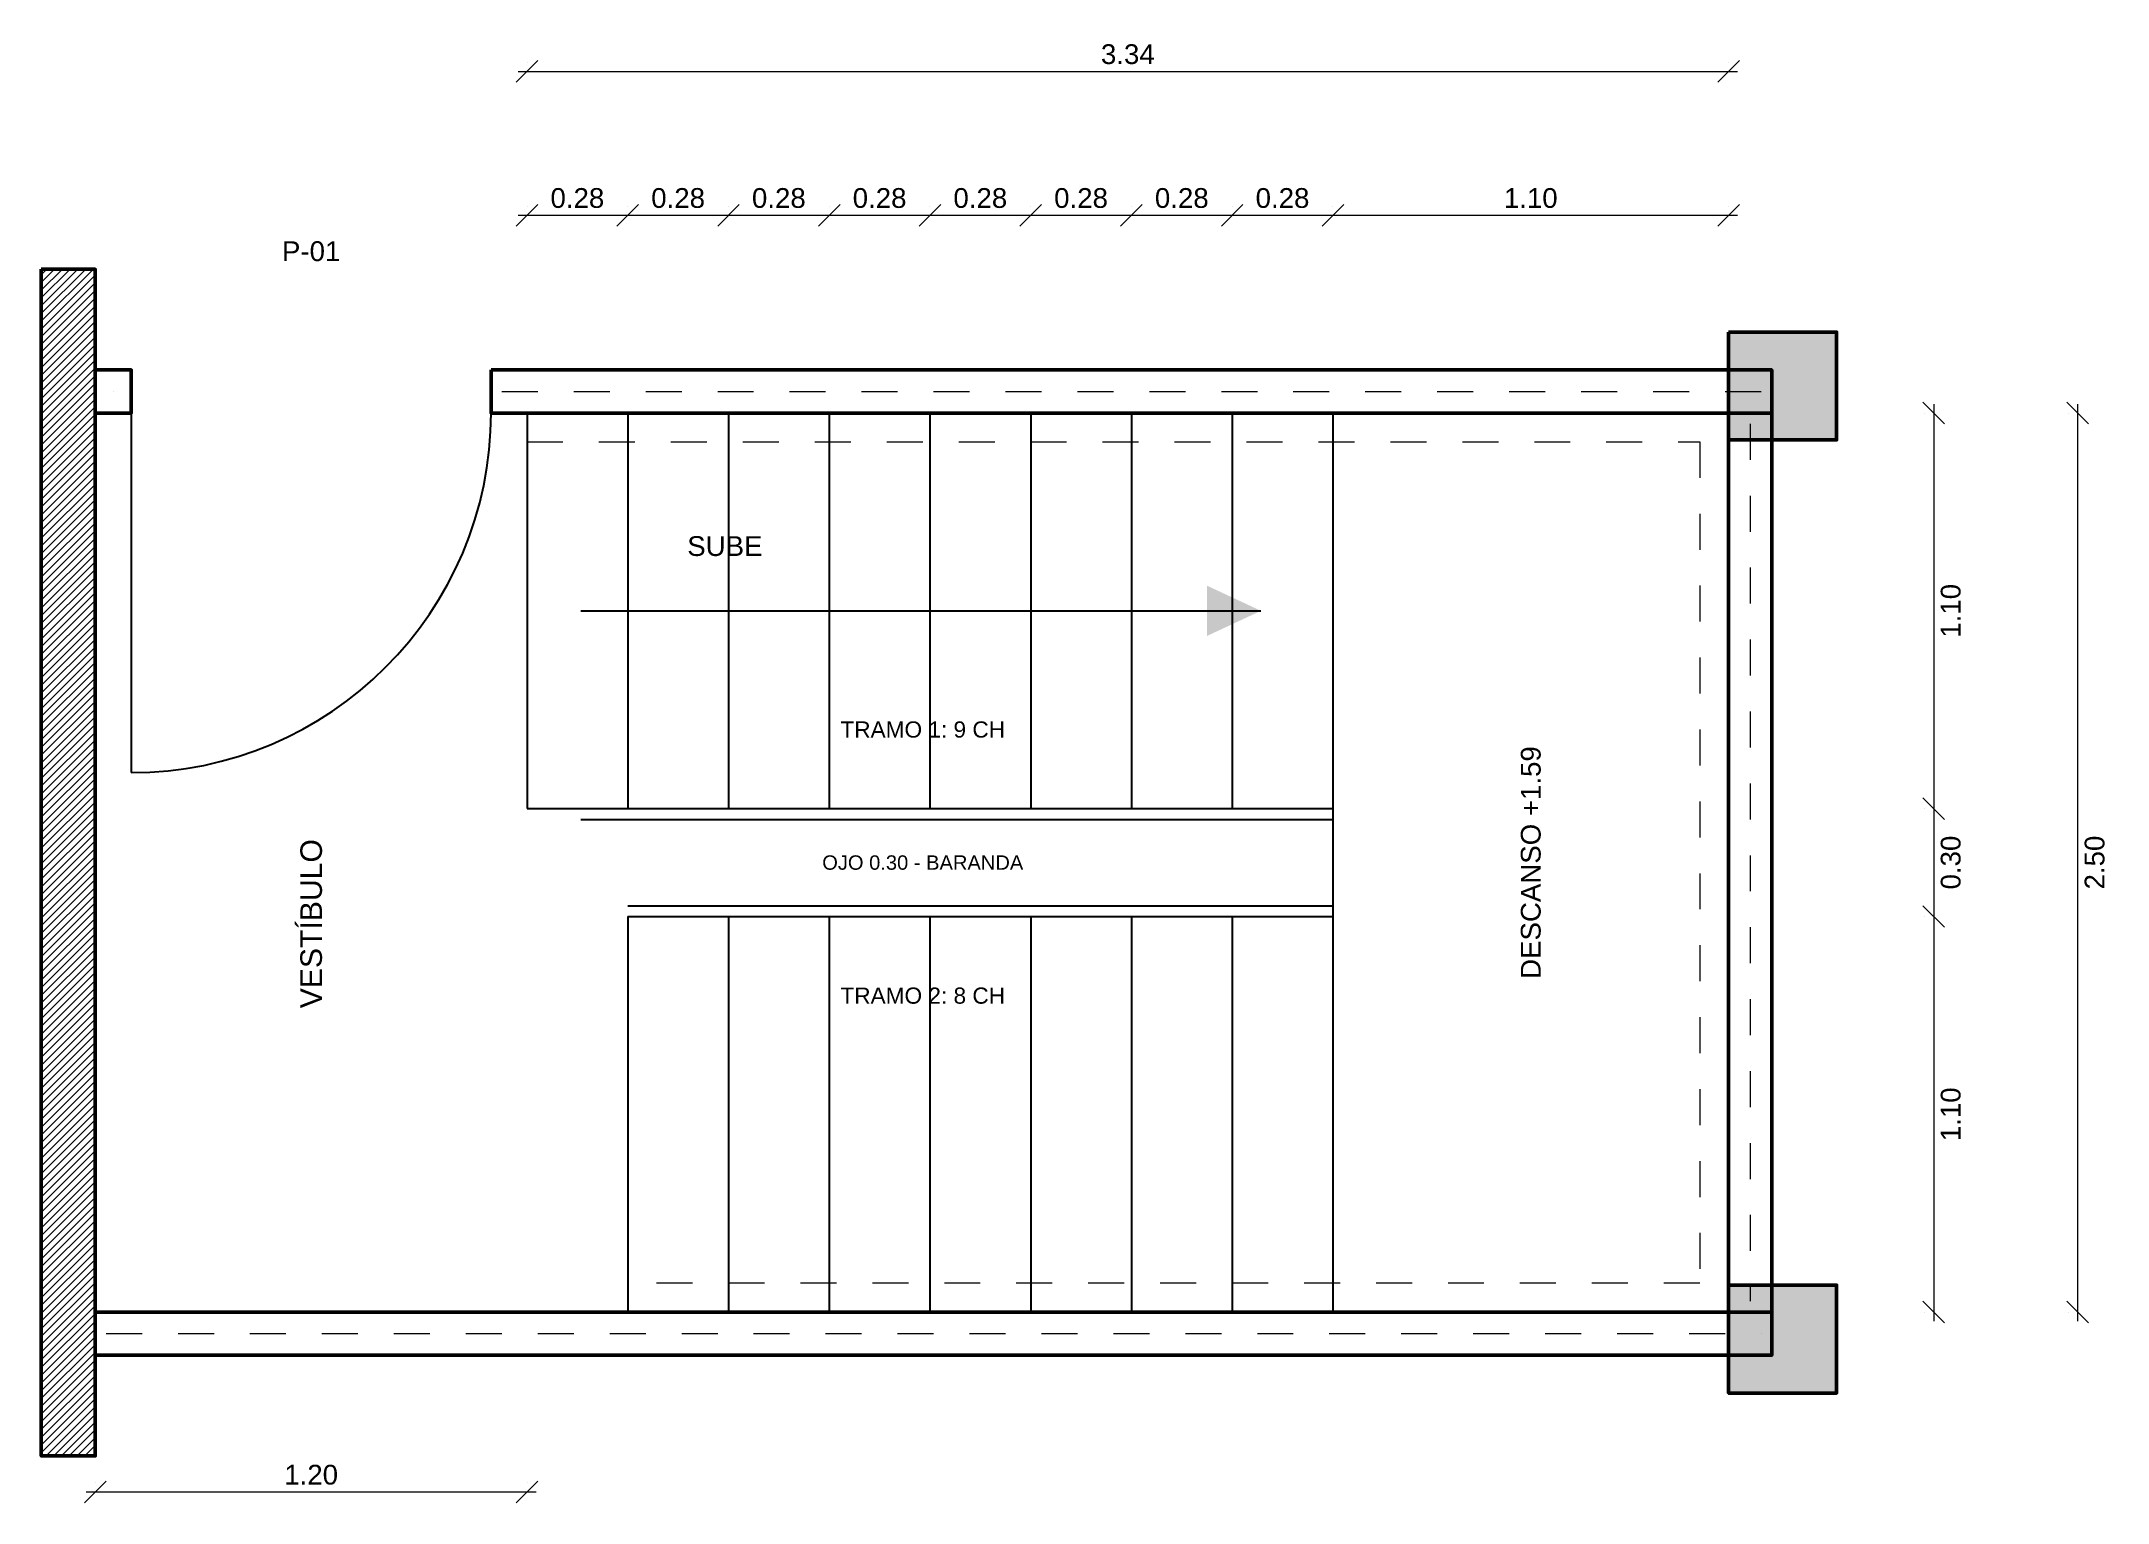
# Model space of a CAD drawing. Header units: metres. Extents: x 0 to 27.4, y -20 to 4.2.
# Drawn here: x 0 to 5.74, y -20.01 to -15.95 of the extents above.
import ezdxf
from ezdxf.enums import TextEntityAlignment as Align

# ---------------------------------------------------------------- set-up
doc = ezdxf.new("R2010")
doc.units = ezdxf.units.M
doc.linetypes.add('DASHED', pattern=[1.524, 1.27, -0.254])
for name, color, linetype, lineweight in [('S-BARANDA', 7, 'Continuous', 25), ('S-CORTE', 7, 'Continuous', 50), ('S-COTA', 7, 'Continuous', 18), ('S-OCULTO', 8, 'DASHED', 13), ('S-TRAMA', 8, 'Continuous', 9), ('S-TXT', 7, 'Continuous', 18), ('S-VISTA', 7, 'Continuous', 25)]:
    doc.layers.add(name, color=color, linetype=linetype, lineweight=lineweight)
doc.styles.add('ARIAL', font='arial.ttf')
doc.dimstyles.new('COTA-25', dxfattribs={"dimtxt": 0.055, "dimasz": 0.03, "dimexe": 0.025, "dimexo": 0.025, "dimgap": 0.02, "dimtad": 1, "dimzin": 0, "dimdsep": 46, "dimtxsty": 'ARIAL', "dimtsz": 0.03, "dimcen": 2.5, "dimdle": 0.025, "dimclrd": 7, "dimclre": 7, "dimclrt": 7, "dimazin": 3, "dimtfac": 1, "dimtmove": 0, "dimatfit": 3, "dimlwd": 18, "dimlwe": 13})

msp = doc.modelspace()

# ---------------------------------------------------------------- hatches: boundary and pattern name
at = {"layer": 'S-CORTE'}
for points in [[(4.69, -16.755), (4.99, -16.755), (4.99, -17.055), (4.69, -17.055)], [(4.69, -19.405), (4.99, -19.405), (4.99, -19.705), (4.69, -19.705)]]:
    msp.add_hatch(color=7, dxfattribs=at).paths.add_polyline_path(points)
at = {"layer": 'S-TRAMA'}
h = msp.add_hatch(dxfattribs=at)
h.set_pattern_fill('ANSI31', scale=0.0048)
h.paths.add_polyline_path([(0, -16.58), (0.15, -16.58), (0.15, -19.88), (0, -19.88)])

# ---------------------------------------------------------------- linework, layer by layer
at = {"layer": 'S-BARANDA'}
for p, q in [((0.25, -16.98), (0.25, -17.98)), ((1.5, -18.11), (3.59, -18.11)), ((3.59, -18.11), (3.59, -18.35)), ((1.63, -18.35), (3.59, -18.35))]:
    msp.add_line(p, q, dxfattribs=at)
at = {"layer": 'S-CORTE'}
for points in [[(0, -16.58), (0.15, -16.58), (0.15, -19.88), (0, -19.88)], [(4.69, -16.755), (4.99, -16.755), (4.99, -17.055), (4.69, -17.055)], [(0.15, -16.86), (0.25, -16.86), (0.25, -16.98), (0.15, -16.98)], [(1.25, -16.86), (4.81, -16.86), (4.81, -16.98), (1.25, -16.98)], [(4.69, -16.98), (4.81, -16.98), (4.81, -19.48), (4.69, -19.48)], [(4.69, -19.405), (4.99, -19.405), (4.99, -19.705), (4.69, -19.705)], [(0.15, -19.48), (4.81, -19.48), (4.81, -19.6), (0.15, -19.6)]]:
    msp.add_lwpolyline(points, close=True, dxfattribs=at)
at = {"layer": 'S-OCULTO', "ltscale": 0.0075}
for p, q in [((0.2, -16.92), (0.2, -16.92)), ((1.28, -16.92), (4.78, -16.92)), ((4.75, -17.01), (4.75, -19.45)), ((1.35, -17.06), (4.61, -17.06)), ((4.61, -17.06), (4.61, -19.4)), ((4.61, -19.4), (1.63, -19.4)), ((0.18, -19.54), (4.78, -19.54))]:
    msp.add_line(p, q, dxfattribs=at)
at = {"layer": 'S-VISTA'}
for p, q in [((1.35, -16.98), (1.35, -18.08)), ((1.63, -16.98), (1.63, -18.08)), ((1.91, -16.98), (1.91, -18.08)), ((2.19, -16.98), (2.19, -18.08)), ((2.47, -16.98), (2.47, -18.08)), ((2.75, -16.98), (2.75, -18.08)), ((3.03, -16.98), (3.03, -18.08)), ((3.31, -16.98), (3.31, -18.08)), ((3.59, -16.98), (3.59, -18.08)), ((3.59, -16.98), (3.59, -19.48)), ((1.5, -17.53), (3.39, -17.53)), ((1.35, -18.08), (3.59, -18.08)), ((1.63, -18.38), (1.63, -19.48)), ((1.63, -18.38), (3.59, -18.38)), ((1.91, -18.38), (1.91, -19.48)), ((2.19, -18.38), (2.19, -19.48)), ((2.47, -18.38), (2.47, -19.48)), ((2.75, -18.38), (2.75, -19.48)), ((3.03, -18.38), (3.03, -19.48)), ((3.31, -18.38), (3.31, -19.48)), ((3.59, -18.38), (3.59, -19.48))]:
    msp.add_line(p, q, dxfattribs=at)
msp.add_arc((0.25, -16.98), 1, 270, 360, dxfattribs=at)
msp.add_solid([(3.39, -17.53), (3.24, -17.46), (3.24, -17.6)], dxfattribs=at)

# ---------------------------------------------------------------- texts
at = {"layer": 'S-TXT', "style": 'ARIAL'}
for s, height, p in [('P-01', 0.055, (0.75, -16.53)), ('SUBE', 0.055, (1.9, -17.35)), ('TRAMO 1: 9 CH', 0.045, (2.45, -17.86)), ('OJO 0.30 - BARANDA', 0.04, (2.45, -18.23)), ('TRAMO 2: 8 CH', 0.045, (2.45, -18.6))]:
    msp.add_text(s, height=height, dxfattribs=at).set_placement(p, align=Align.MIDDLE_CENTER)
for s, height, p in [('DESCANSO +1.59', 0.055, (4.14, -18.23)), ('VESTÍBULO', 0.06, (0.75, -18.4))]:
    msp.add_text(s, height=height, rotation=90, dxfattribs=at).set_placement(p, align=Align.MIDDLE_CENTER)

# ---------------------------------------------------------------- dimensions: what is measured, and where the dimension line sits
at = {"layer": 'S-COTA'}
for base, p1, p2 in [((1.35, -16.03), (1.35, -16.03), (4.69, -16.03)), ((1.35, -16.43), (1.35, -16.43), (1.63, -16.43)), ((1.63, -16.43), (1.63, -16.43), (1.91, -16.43)), ((1.91, -16.43), (1.91, -16.43), (2.19, -16.43)), ((2.19, -16.43), (2.19, -16.43), (2.47, -16.43)), ((2.47, -16.43), (2.47, -16.43), (2.75, -16.43)), ((2.75, -16.43), (2.75, -16.43), (3.03, -16.43)), ((3.03, -16.43), (3.03, -16.43), (3.31, -16.43)), ((3.31, -16.43), (3.31, -16.43), (3.59, -16.43)), ((3.59, -16.43), (3.59, -16.43), (4.69, -16.43)), ((0.15, -19.98), (0.15, -19.98), (1.35, -19.98))]:
    msp.add_linear_dim(base=base, p1=p1, p2=p2, dimstyle='COTA-25', dxfattribs=at).render()
for base, p1, p2 in [((5.26, -16.98), (5.26, -16.98), (5.26, -18.08)), ((5.66, -16.98), (5.66, -16.98), (5.66, -19.48)), ((5.26, -18.08), (5.26, -18.08), (5.26, -18.38)), ((5.26, -18.38), (5.26, -18.38), (5.26, -19.48))]:
    msp.add_linear_dim(base=base, p1=p1, p2=p2, angle=90, dimstyle='COTA-25', dxfattribs=at).render()

doc.saveas('drawing.dxf')
